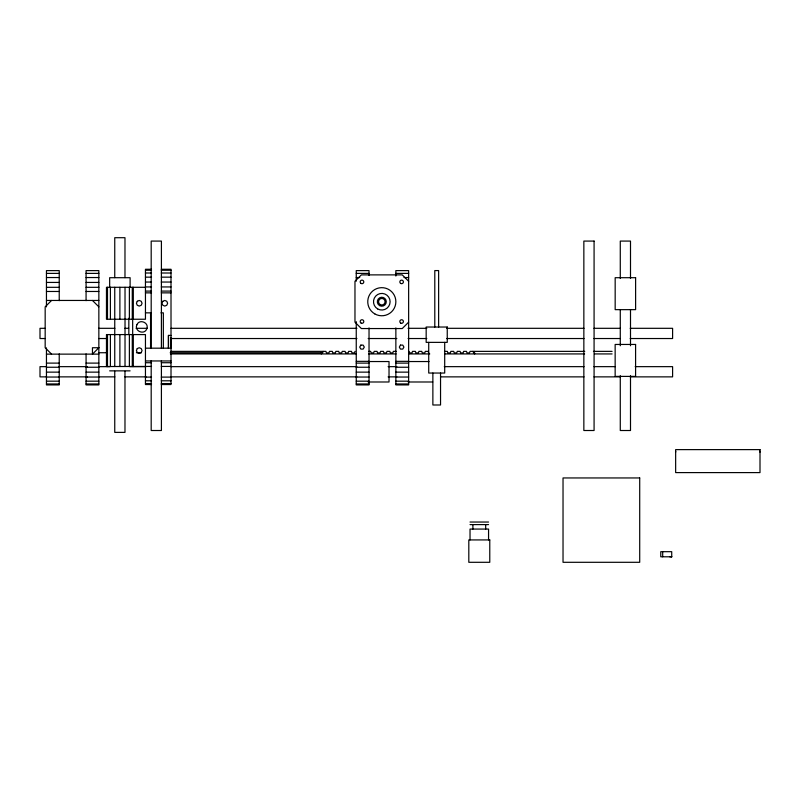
<?xml version="1.0" encoding="UTF-8"?>
<svg xmlns="http://www.w3.org/2000/svg" width="800" height="800" viewBox="0 0 800 800"><rect width="100%" height="100%" fill="white"/><g stroke="black" fill="none" stroke-linecap="round" stroke-linejoin="round"><path stroke-width="1.2" d="M168.45 335.4L168.45 348.18L168.45 335.4L171.01 335.4L171.01 269.27L161.27 269.27M171.01 335.4L171.01 348.18L145.45 348.18M662.69 556.79L662.69 551.68M671.72 556.79L671.72 551.68L660.77 551.68L660.77 556.79L671.72 556.79L669.8 556.79M675.65 452.16L675.65 451.12M760 452.16L760 451.12M323.08 351.37L322.52 352.91L321.3 352.91L321.3 353.93M355.03 351.37L354.47 352.91L352.02 352.91L351.47 351.37L348.64 351.37L348.08 352.91L345.63 352.91L345.08 351.37L342.25 351.37L341.69 352.91L339.24 352.91L338.69 351.37L335.86 351.37L335.3 352.91L332.85 352.91L332.3 351.37L329.47 351.37L328.91 352.91L326.46 352.91L325.91 351.37L170.97 351.37M51.56 300.45L45.17 306.84L45.17 347.74L51.56 354.13M408.64 322.16L402.25 328.55L361.36 328.55L354.97 322.16L354.97 281.27L361.36 274.88L402.25 274.88L408.64 281.27M474.56 352.91L474.66 353.93L472.87 351.37M151.53 269.27L145.45 269.27L145.45 319.24L106.47 319.24L106.47 287.29L145.45 287.29M145.45 270.24L151.53 270.24M161.27 270.24L171.01 270.24M145.45 273.01L151.53 273.01M161.27 273.01L171.01 273.01M46.45 273.39L59.23 273.39M86.07 273.39L98.85 273.39M356.25 273.39L369.03 273.39M395.86 273.39L408.64 273.39M145.45 277.16L151.53 277.16M161.27 277.16L171.01 277.16M46.45 277.54L59.23 277.54M86.07 277.54L98.85 277.54M356.25 277.54L359.73 277.54M404 277.54L408.64 277.54M145.45 282.05L151.53 282.05M161.27 282.05L171.01 282.05M46.45 282.43L59.23 282.43M86.07 282.43L98.85 282.43M145.45 286.94L151.53 286.94M161.27 286.94L171.01 286.94M46.45 287.32L59.23 287.32M86.07 287.32L98.85 287.32M145.45 291.09L151.53 291.09M161.27 291.09L171.01 291.09M46.45 291.47L59.23 291.47M86.07 291.47L98.85 291.47M145.45 292.86L151.53 292.86M161.27 292.86L171.01 292.86M46.45 300.45L98.85 300.45M145.45 312.85L151.41 312.85M160.95 312.85L163.34 312.85L163.34 348.18M44.99 328.31L40 328.31L40 338.53L44.99 338.53M98.64 328.31L114.86 328.31M124.85 328.31L128.59 328.31M136.08 328.31L147.31 328.31M171.01 328.31L356.92 328.31M408.08 328.31L426.8 328.31M446.76 328.31L584.01 328.31M593.99 328.31L620.2 328.31M630.18 328.31L672.6 328.31L672.6 338.53L630.18 338.53M98.64 338.53L107.38 338.53M171.01 338.53L356.92 338.53M368.15 338.53L396.85 338.53M408.08 338.53L426.8 338.53M446.76 338.53L584.01 338.53M593.99 338.53L620.2 338.53M368.75 351.37L370.64 351.37L371.19 352.91L373.64 352.91L374.2 351.37L377.03 351.37L377.58 352.91L380.03 352.91L380.59 351.37L383.42 351.37L383.97 352.91L386.42 352.91L386.98 351.37L389.81 351.37L390.36 352.91L392.81 352.91L393.37 351.37L396.2 351.37M444.49 351.37L447.31 351.37L447.87 352.91L450.32 352.91L450.88 351.37L453.7 351.37L454.26 352.91L456.71 352.91L457.27 351.37L460.09 351.37L460.65 352.91L463.1 352.91L463.66 351.37L466.48 351.37L467.04 352.91L469.49 352.91L470.05 351.37L584.74 351.37M593.44 351.37L612.09 351.37M98.94 352.73L106.44 352.73M136.43 352.73L141.43 352.73M170.18 352.73L322.65 352.73M473.43 352.91L474.66 352.91M170.44 353.93L356.21 353.93M368.68 353.93L396.11 353.93M408.58 353.93L429.77 353.93M444.73 353.93L584.6 353.93M594.6 353.93L612.09 353.93M46.45 354.13L98.85 354.13M145.45 360.96L171.01 360.96M356.25 361.34L369.03 361.34M395.86 361.34L408.64 361.34M368.13 361.54L389.02 361.54L389.02 381.99L368.13 381.99M408.15 361.54L429.04 361.54M145.45 362.73L151.53 362.73M161.27 362.73L171.01 362.73M46.45 363.11L59.23 363.11M86.07 363.11L98.85 363.11M356.25 363.11L369.03 363.11M395.86 363.11L408.64 363.11M151.53 366.43L106.47 366.53L106.47 334.58L145.45 334.58L145.45 384.54L151.53 384.54M161.27 366.43L171.01 366.43M46.24 366.65L40 366.65L40 376.87L46.24 376.87M58.72 366.65L87.41 366.65M98.64 366.65L109.87 366.65M129.84 366.65L146.06 366.65M171.01 366.65L356.92 366.65M388.12 366.65L396.85 366.65M444.27 366.65L584.01 366.65M593.99 366.65L615.21 366.65M635.17 366.65L672.6 366.65L672.6 376.87L630.18 376.87M46.45 367.25L59.23 367.25M86.07 367.25L98.85 367.25M356.25 367.25L369.03 367.25M395.86 367.25L408.64 367.25M109.64 370.86L130.09 370.86M46.45 372.14L59.23 372.14M86.07 372.14L98.85 372.14M356.25 372.14L369.03 372.14M395.86 372.14L408.64 372.14M58.72 376.87L87.41 376.87M98.64 376.87L114.86 376.87M124.85 376.87L146.06 376.87M171.01 376.87L356.92 376.87M388.12 376.87L396.85 376.87M440.52 376.87L584.01 376.87M593.99 376.87L620.2 376.87M46.45 377.04L59.23 377.04M86.07 377.04L98.85 377.04M356.25 377.04L369.03 377.04M395.86 377.04L408.64 377.04M145.45 377.1L151.53 377.1M161.27 377.1L171.01 377.1M145.45 380.8L151.53 380.8M161.27 380.8L171.01 380.8M46.45 381.18L59.23 381.18M86.07 381.18L98.85 381.18M356.25 381.18L369.03 381.18M395.86 381.18L408.64 381.18M408.15 381.99L432.72 381.99M145.45 383.57L151.53 383.57M161.27 383.57L171.01 383.57M46.45 383.95L59.23 383.95M86.07 383.95L98.85 383.95M356.25 383.95L369.03 383.95M395.86 383.95L408.64 383.95M161.27 384.54L171.01 384.54L171.01 337.43M470.03 522.04L488.56 522.04M470.03 524.6L488.56 524.6M92.46 300.45L98.85 306.84M428.7 352.91L428.15 351.37L425.32 351.37L424.76 352.91L422.31 352.91L421.76 351.37L418.93 351.37L418.37 352.91L415.92 352.91L415.37 351.37L412.54 351.37L411.98 352.91L409.53 352.91L408.98 351.37M630.5 278.47L630.5 241.08L620.28 241.08L620.28 278.47M630.5 309.63L630.5 345.77M630.5 375.68L630.5 430.51L620.28 430.51L620.28 375.68M620.28 309.63L620.28 345.77M488.56 539.93L488.56 529.07L470.03 529.07L470.03 539.93M485.68 524.6L485.68 529.07M472.9 524.6L472.9 529.07M444.7 342.37L444.7 373.04L428.72 373.04L428.72 342.37M440.54 373.04L440.54 404.99L432.87 404.99L432.87 373.04M438.63 327.11L438.63 270.58L434.79 270.58L434.79 327.11M395.86 276.05L395.86 270.62L408.64 270.62L408.64 384.92L395.86 384.92L395.86 327.91M369.03 275.47L369.03 270.62L356.25 270.62L356.25 281.21M369.03 327.91L369.03 384.92L356.25 384.92L356.25 321.67M161.41 348.26L161.41 241.08L151.19 241.08L151.19 348.26M161.41 360.72L161.41 430.51L151.19 430.51L151.19 360.72M150.56 312.85L150.56 348.18M133.31 287.29L133.31 319.24M133.31 334.58L133.31 366.53M132.67 319.24L132.67 334.58M132.28 287.29L132.28 319.24M132.28 334.58L132.28 366.53M130.11 287.53L130.11 277.7L109.66 277.7L109.66 287.53M129.38 287.29L129.38 319.24M129.38 334.58L129.38 366.53M128.83 318.24L128.83 334.34M124.98 277.64L124.98 237.7L114.75 237.7L114.75 277.64M125.02 287.29L125.02 366.53M124.98 371.24L124.98 432.39L114.75 432.39L114.75 371.24M119.89 287.29L119.89 319.24M119.89 334.58L119.89 366.53M114.75 287.29L114.75 366.53M110.4 287.29L110.4 319.24M110.4 334.58L110.4 366.53M107.49 287.29L107.49 319.24M107.49 334.58L107.49 366.53M86.07 300.66L86.07 270.62L98.85 270.62L98.85 384.92L86.07 384.92L86.07 353.91M59.23 300.66L59.23 270.62L46.45 270.62L46.45 306.86M59.23 353.91L59.23 384.92L46.45 384.92L46.45 347.88M136.84 324.85C134.06 331.12 144.29 335.36 146.76 328.96C149.54 322.69 139.31 318.45 136.84 324.85M137.26 301.28L136.43 303.27L137.26 305.25L139.24 306.08L141.23 305.25L142.06 303.27L141.23 301.28L139.24 300.45L137.26 301.28M137.26 348.56L136.43 350.55L137.26 352.54L139.24 353.36L141.23 352.54L142.06 350.55L141.23 348.56L139.24 347.74L137.26 348.56M162.82 301.28L161.99 303.27L162.82 305.25L164.8 306.08L166.79 305.25L167.62 303.27L166.79 301.28L164.8 300.45L162.82 301.28M360.85 345.1L359.7 347.1L360.85 349.09L363.15 349.09L364.3 347.1L363.15 345.1L360.85 345.1M400.47 345.1L399.32 347.1L400.47 349.09L402.77 349.09L403.92 347.1L402.77 345.1L400.47 345.1M98.85 347.74L92.46 354.13L92.46 347.74L98.85 347.74M594.08 241.08L583.85 241.08L583.85 430.51L594.08 430.51L594.08 241.08M635.61 277.7L615.17 277.7L615.17 309.65L635.61 309.65L635.61 277.7M447.25 327.03L426.17 327.03L426.17 342.37L447.25 342.37L447.25 327.03M635.59 344.45L615.15 344.45L615.15 376.4L635.59 376.4L635.59 344.45M760 449.62L675.65 449.62L675.65 472.6L760 472.6L760 449.62M639.71 477.95L563.03 477.95L563.03 562.3L639.71 562.3L639.71 477.95M489.77 539.93L468.81 539.93L468.81 562.3L489.77 562.3L489.77 539.93M377.65 308.92A8.31 8.31 0 0 0 390.11 301.72A8.31 8.31 0 0 0 377.65 294.53A8.31 8.31 0 0 0 377.65 308.92M380.18 304.54A3.26 3.26 0 0 0 385.07 301.72A3.26 3.26 0 0 0 380.18 298.9A3.26 3.26 0 0 0 380.18 304.54M379.57 305.6A4.47 4.47 0 0 0 386.28 301.72A4.47 4.47 0 0 0 379.57 297.85A4.47 4.47 0 0 0 379.57 305.6M400.72 323.07A1.79 1.79 0 0 0 403.4 321.52A1.79 1.79 0 0 0 400.72 319.97A1.79 1.79 0 0 0 400.72 323.07M361.1 283.45A1.79 1.79 0 0 0 363.79 281.91A1.79 1.79 0 0 0 361.1 280.36A1.79 1.79 0 0 0 361.1 283.45M361.1 323.07A1.79 1.79 0 0 0 363.79 321.52A1.79 1.79 0 0 0 361.1 319.97A1.79 1.79 0 0 0 361.1 323.07M374.78 313.89A14.06 14.06 0 0 0 395.86 301.71A14.06 14.06 0 0 0 374.78 289.54A14.06 14.06 0 0 0 374.78 313.89M400.72 283.45A1.79 1.79 0 0 0 403.4 281.91A1.79 1.79 0 0 0 400.72 280.36A1.79 1.79 0 0 0 400.72 283.45"/></g></svg>
